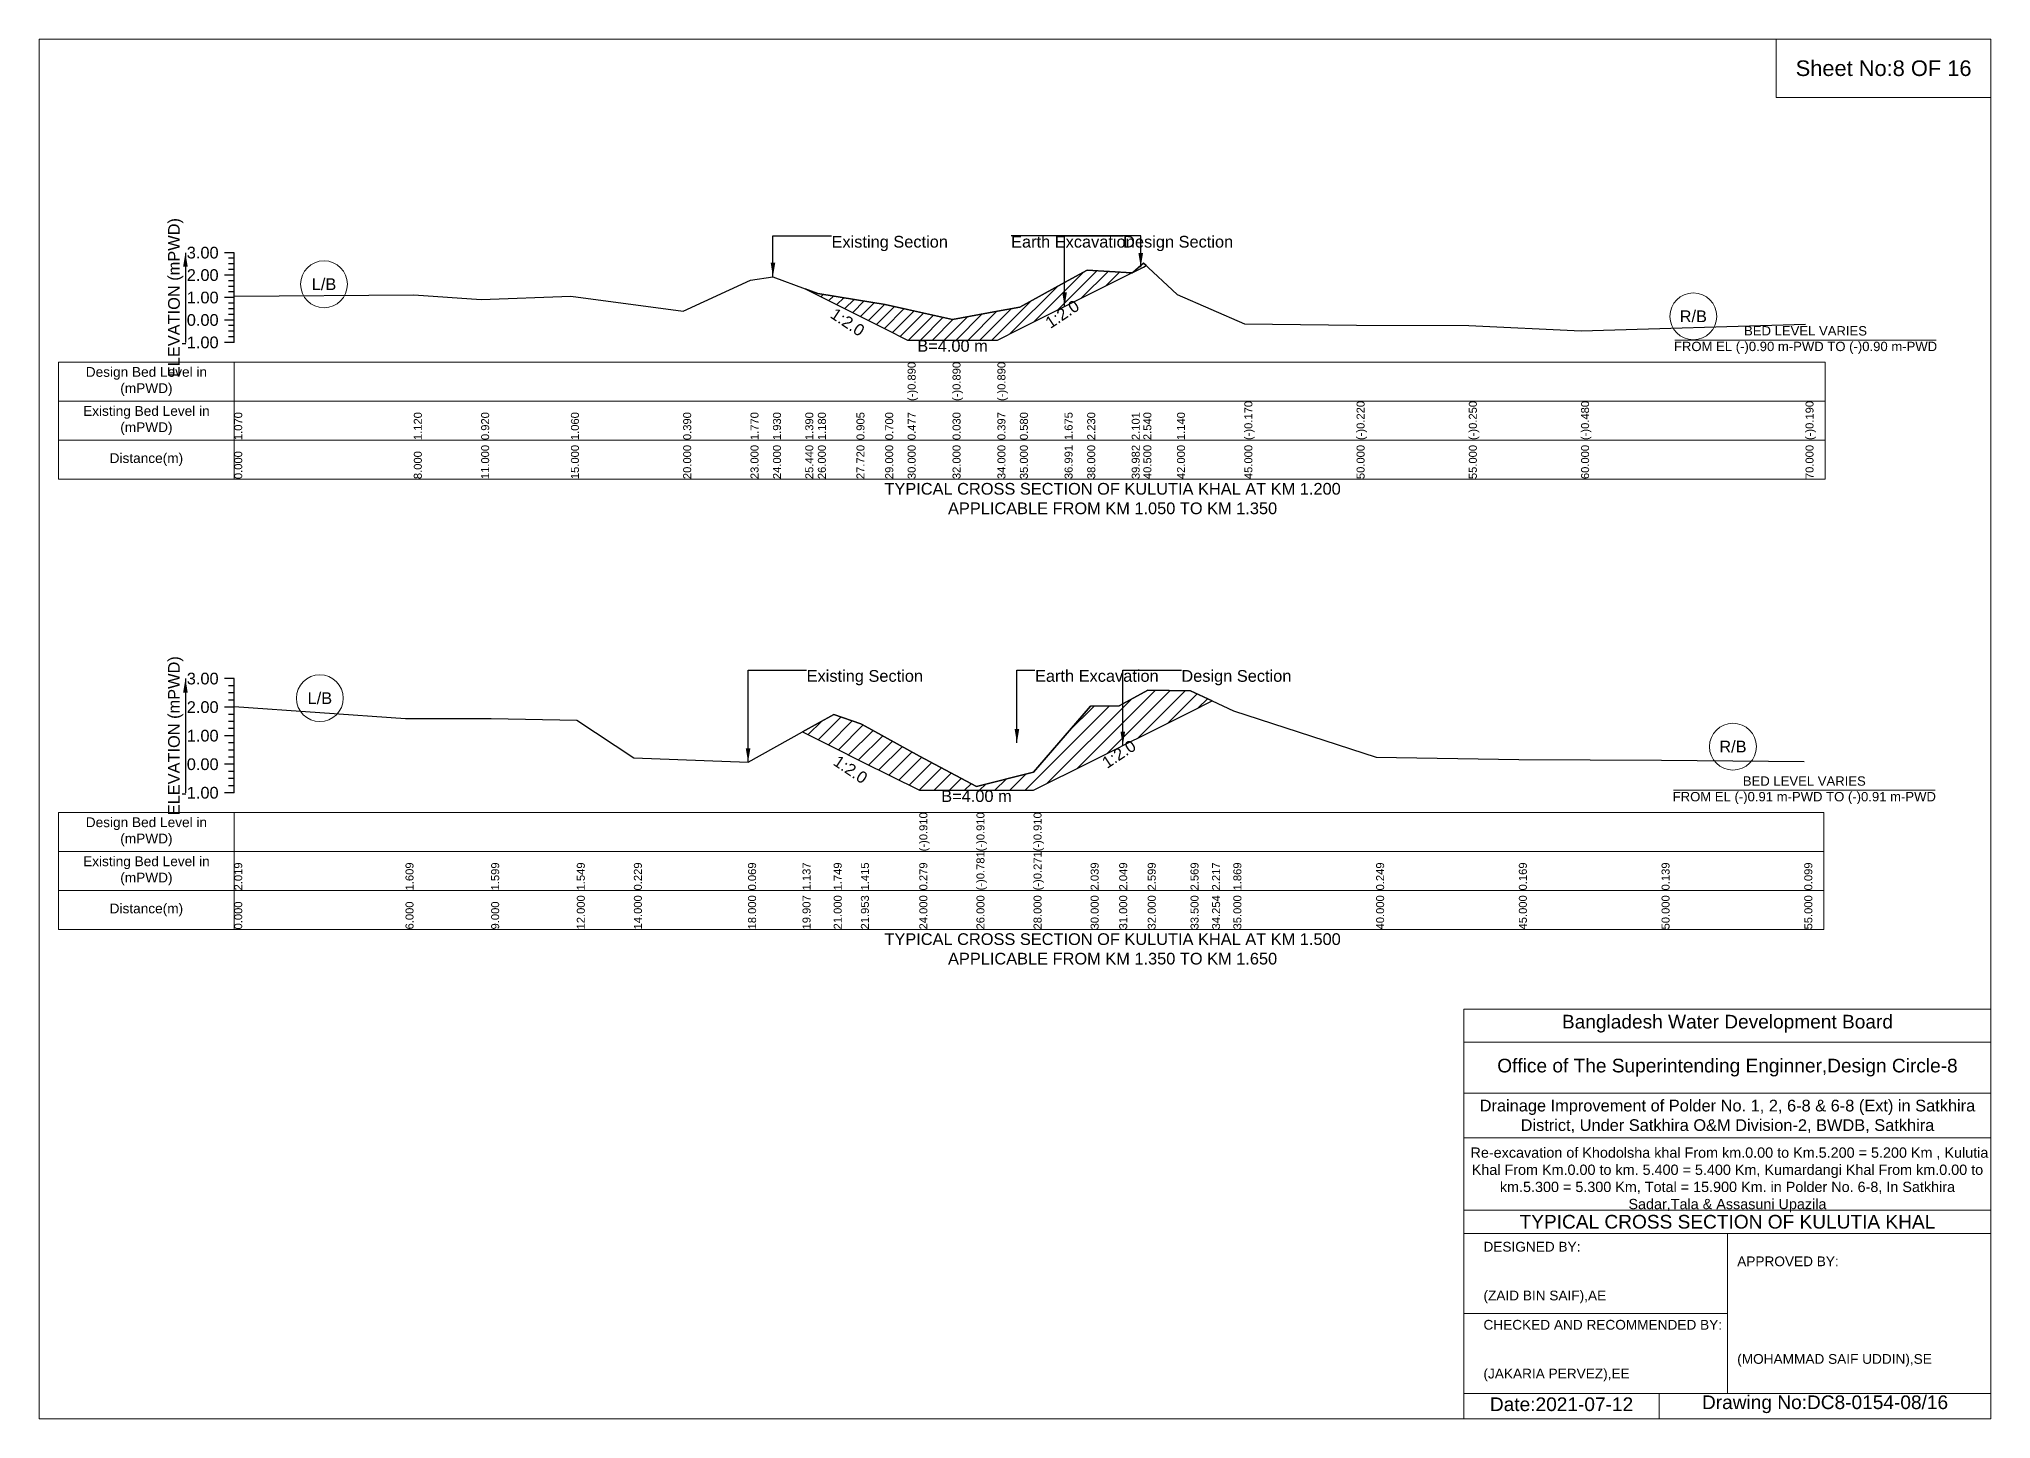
# Model space of a CAD drawing. Header units: inches. Extents: x 91000 to 568000, y -5656 to 0.
# Drawn here: x 320000 to 328000, y -5656 to 0 of the extents above; entities that cross this region are included whole.
import ezdxf

# ---------------------------------------------------------------- set-up
doc = ezdxf.new("R2010")
doc.units = ezdxf.units.IN
doc.header["$LTSCALE"] = 7
doc.header["$MEASUREMENT"] = 0
for name, color, linetype, lineweight in [('Cross section Data Border', 7, 'Continuous', 9), ('Cross Section Labels', 7, 'Continuous', 9), ('Existing_Bed_Level for Xsection', 7, 'Continuous', 25)]:
    doc.layers.add(name, color=color, linetype=linetype, lineweight=lineweight)
doc.styles.get("Standard").update_dxf_attribs({"font": 'arial.ttf'})
doc.dimstyles.get("Standard").update_dxf_attribs({"dimtxt": 0.18, "dimasz": 0.18, "dimexe": 0.18, "dimexo": 0.0625, "dimgap": 0.09, "dimtad": 0, "dimtih": 1, "dimtoh": 1, "dimdec": 4, "dimzin": 0, "dimdsep": 46, "dimtxsty": 'Standard', "dimcen": 0.09, "dimadec": 0, "dimazin": 0, "dimtfac": 1, "dimtdec": 4, "dimtofl": 0, "dimtmove": 0, "dimatfit": 3, "dimfxl": 1, "dimtolj": 1, "dimtzin": 0, "dimarcsym": 0})

msp = doc.modelspace()

# ---------------------------------------------------------------- hatches: boundary and pattern name
at = {"layer": 'Existing_Bed_Level for Xsection'}
h = msp.add_hatch(dxfattribs=at)
h.set_pattern_fill('ANSI31', color=256, scale=276, style=0)
h.paths.add_polyline_path([(323140.5, -1024), (323192, -1049.7), (323350.2, -1128.8), (323468, -1187.7), (323560, -1233.7), (323744, -1233.7), (323928, -1233.7), (324020, -1187.7), (324203.2, -1096.1), (324296, -1049.7), (324478.4, -958.5), (324296, -946.7), (324203.2, -997.7), (324020, -1098.5), (323928, -1115.3), (323744, -1149.1), (323560, -1108), (323468, -1087.4), (323350.2, -1068.6), (323192, -1043.3)])
h = msp.add_hatch(dxfattribs=at)
h.set_pattern_fill('ANSI31', color=256, scale=276, style=0)
h.paths.add_polyline_path([(324482.4, -956.5), (324526, -934.7), (324537.6, -928.9), (324526, -918.2)])
h = msp.add_hatch(dxfattribs=at)
h.set_pattern_fill('ANSI31', color=256, scale=351, style=0)
h.paths.add_polyline_path([(323129.1, -2839.6), (323257, -2903.6), (323368.5, -2959.4), (323374, -2962.1), (323608, -3079.1), (323842, -3079.1), (324076, -3079.1), (324310, -2962.1), (324427, -2903.6), (324441.9, -2896.2), (324544, -2845.1), (324719.5, -2757.3), (324807.7, -2713.2), (324719.5, -2672.1), (324544, -2668.5), (324441.9, -2724.7), (324427, -2732.9), (324310, -2734.1), (324076, -3004.3), (323842, -3064), (323608, -2940), (323374, -2808.9), (323368.5, -2807), (323257, -2768)])

# ---------------------------------------------------------------- linework, layer by layer
at = {"layer": 'Cross section Data Border'}
for points in [[(320080, -1323.8), (327320, -1323.8), (327320, -1803.8), (320080, -1803.8)], [(320080, -3169.6), (327315, -3169.6), (327315, -3649.6), (320080, -3649.6)]]:
    msp.add_lwpolyline(points, close=True, dxfattribs=at)
for points in [[(320800, -1323.8), (320800, -1803.8)], [(320080, -1483.8), (327320, -1483.8)], [(320080, -1643.8), (327320, -1643.8)], [(320800, -3169.6), (320800, -3649.6)], [(320080, -3329.6), (327315, -3329.6)], [(320080, -3489.6), (327315, -3489.6)]]:
    msp.add_lwpolyline(points, dxfattribs=at)
at = {"layer": 'Cross Section Labels'}
for points in [[(320000, 0), (328000, 0), (328000, -5656), (320000, -5656)], [(327120, 0), (328000, 0), (328000, -240), (327120, -240)]]:
    msp.add_lwpolyline(points, close=True, dxfattribs=at)
for points in [[(326704.2, -1233.7), (327775.8, -1233.7)], [(326699.2, -3079.1), (327770.8, -3079.1)], [(325840, -5656), (325840, -3976), (328000, -3976)], [(325840, -4112), (328000, -4112)], [(325840, -4320), (328000, -4320)], [(325840, -4504), (328000, -4504)], [(325840, -4800), (328000, -4800)], [(325840, -4896), (328000, -4896)], [(326920, -4896), (326920, -5552)], [(325840, -5224), (326920, -5224)], [(325840, -5552), (328000, -5552)], [(326640, -5552), (326640, -5656)]]:
    msp.add_lwpolyline(points, dxfattribs=at)
for centre in [(321168, -1005.1), (326780, -1136.7), (321151, -2701.9), (326942.5, -2900.2)]:
    msp.add_circle(centre, 96, dxfattribs=at)
at = {"layer": 'Existing_Bed_Level for Xsection'}
for points in [[(320800, -875.8), (320760, -875.8)], [(320800, -1243.8), (320800, -1151.8), (320800, -1059.8), (320800, -967.8), (320800, -875.8)], [(320800, -898.8), (320776, -898.8)], [(320800, -921.8), (320776, -921.8)], [(320800, -944.8), (320776, -944.8)], [(320800, -1053.4), (321536, -1048.8), (321812, -1067.2), (322180, -1054.3), (322640, -1116), (322916, -989), (323008, -974.3), (323140.5, -1024), (323192, -1043.3), (323350.2, -1068.6), (323468, -1087.4), (323560, -1108), (323560, -1108), (323744, -1149.1), (323744, -1149.1), (323928, -1115.3), (323928, -1115.3), (324020, -1098.5), (324203.2, -997.7), (324296, -946.7), (324478.4, -958.5), (324480, -958.6), (324526, -918.2), (324664, -1047), (324940, -1167.5), (325400, -1172.1), (325860, -1174.8), (326320, -1196), (327240, -1169.3)], [(320800, -967.8), (320760, -967.8)], [(320800, -990.8), (320776, -990.8)], [(320800, -1013.8), (320776, -1013.8)], [(320800, -1036.8), (320776, -1036.8)], [(320800, -1059.8), (320760, -1059.8)], [(320800, -1082.8), (320776, -1082.8)], [(320800, -1105.8), (320776, -1105.8)], [(320800, -1151.8), (320760, -1151.8)], [(320800, -1128.8), (320776, -1128.8)], [(320800, -1174.8), (320776, -1174.8)], [(320800, -1197.8), (320776, -1197.8)], [(320800, -1243.8), (320760, -1243.8)], [(320800, -1220.8), (320776, -1220.8)], [(320800, -2621.6), (320760, -2621.6)], [(320800, -3089.6), (320800, -2972.6), (320800, -2855.6), (320800, -2738.6), (320800, -2621.6)], [(320800, -2650.9), (320776, -2650.9)], [(320800, -2680.1), (320776, -2680.1)], [(320800, -2709.4), (320776, -2709.4)], [(320800, -2736.4), (321502, -2784.4), (321853, -2785.5), (322204, -2791.4), (322438, -2945.8), (322906, -2964.6), (323129.1, -2839.6), (323257, -2768), (323368.5, -2807), (323374, -2808.9), (323608, -2940), (323608, -2940), (323842, -3064), (323842, -3064), (324076, -3004.3), (324076, -3004.3), (324310, -2734.1), (324427, -2732.9), (324441.9, -2724.7), (324544, -2668.5), (324719.5, -2672.1), (324807.7, -2713.2), (324895, -2753.9), (325480, -2943.5), (326065, -2952.8), (326650, -2956.4), (327235, -2961)], [(320800, -2738.6), (320760, -2738.6)], [(320800, -2767.9), (320776, -2767.9)], [(320800, -2797.1), (320776, -2797.1)], [(320800, -2855.6), (320760, -2855.6)], [(320800, -2826.4), (320776, -2826.4)], [(320800, -2884.9), (320776, -2884.9)], [(320800, -2914.1), (320776, -2914.1)], [(320800, -2943.4), (320776, -2943.4)], [(320800, -2972.6), (320760, -2972.6)], [(320800, -3001.9), (320776, -3001.9)], [(320800, -3031.1), (320776, -3031.1)], [(320800, -3089.6), (320760, -3089.6)], [(320800, -3060.4), (320776, -3060.4)]]:
    msp.add_lwpolyline(points, dxfattribs=at)
for points in [[(323140.5, -1024), (323140.5, -1024), (323192, -1049.7), (323350.2, -1128.8), (323468, -1187.7), (323560, -1233.7), (323560, -1233.7), (323744, -1233.7), (323744, -1233.7), (323928, -1233.7), (323928, -1233.7), (324020, -1187.7), (324203.2, -1096.1), (324296, -1049.7), (324478.4, -958.5), (324478.4, -958.5), (324478.4, -958.5), (324296, -946.7), (324203.2, -997.7), (324020, -1098.5), (323928, -1115.3), (323928, -1115.3), (323744, -1149.1), (323744, -1149.1), (323560, -1108), (323560, -1108), (323468, -1087.4), (323350.2, -1068.6), (323192, -1043.3), (323140.5, -1024)], [(324482.4, -956.5), (324526, -934.7), (324537.6, -928.9), (324526, -918.2)], [(323129.1, -2839.6), (323129.1, -2839.6), (323257, -2903.6), (323368.5, -2959.4), (323374, -2962.1), (323608, -3079.1), (323608, -3079.1), (323842, -3079.1), (323842, -3079.1), (324076, -3079.1), (324076, -3079.1), (324310, -2962.1), (324427, -2903.6), (324441.9, -2896.2), (324544, -2845.1), (324719.5, -2757.3), (324807.7, -2713.2), (324719.5, -2672.1), (324544, -2668.5), (324441.9, -2724.7), (324427, -2732.9), (324310, -2734.1), (324076, -3004.3), (324076, -3004.3), (323842, -3064), (323842, -3064), (323608, -2940), (323608, -2940), (323374, -2808.9), (323368.5, -2807), (323257, -2768), (323129.1, -2839.6)]]:
    msp.add_lwpolyline(points, close=True, dxfattribs=at)

# ---------------------------------------------------------------- texts
at = {"layer": 'Cross section Data Border', "char_height": 40, "width": 640, "attachment_point": 5}
for s, insert in [('Design Bed Level in (mPWD)', (320440, -1403.8)), ('Existing Bed Level in (mPWD)', (320440, -1563.8)), ('Distance(m)', (320440, -1723.8)), ('Design Bed Level in (mPWD)', (320440, -3249.6)), ('Existing Bed Level in (mPWD)', (320440, -3409.6)), ('Distance(m)', (320440, -3569.6))]:
    msp.add_mtext(s, dxfattribs=dict(at, insert=insert))
at = {"layer": 'Cross Section Labels'}
for s, insert, char_height, attachment_point in [('Sheet No:8 OF 16', (327560, -120), 64, 5), ('Existing Section', (323248, -806.8), 48, 1), ('Earth Excavation', (323984, -806.8), 48, 1), ('Design Section', (324443.2, -806.8), 48, 1), ('L/B', (321168, -1005.1), 48, 5), ('R/B', (326780, -1136.7), 48, 5), ('BED LEVEL VARIES ^JFROM EL (-)0.90 m-PWD TO (-)0.90 m-PWD', (327240, -1233.7), 38.4, 5), ('B=4.00 m', (323744, -1233.7), 48, 2), ('TYPICAL CROSS SECTION OF KULUTIA KHAL AT KM 1.200^JAPPLICABLE FROM KM 1.050 TO KM 1.350', (324400, -1883.8), 48, 5), ('Existing Section', (323146, -2586.5), 48, 1), ('Earth Excavation', (324082, -2586.5), 48, 1), ('Design Section', (324681.9, -2586.5), 48, 1), ('L/B', (321151, -2701.9), 48, 5), ('R/B', (326942.5, -2900.2), 48, 5), ('BED LEVEL VARIES ^JFROM EL (-)0.91 m-PWD TO (-)0.91 m-PWD', (327235, -3079.1), 38.4, 5), ('B=4.00 m', (323842, -3079.1), 48, 2), ('TYPICAL CROSS SECTION OF KULUTIA KHAL AT KM 1.500^JAPPLICABLE FROM KM 1.350 TO KM 1.650', (324400, -3729.6), 48, 5), ('Bangladesh Water Development Board', (326920, -4036), 56, 5), ('Office of The Superintending Enginner,Design Circle-8', (326920, -4216), 56, 5)]:
    msp.add_mtext(s, dxfattribs=dict(at, insert=insert, char_height=char_height, attachment_point=attachment_point))
at = {"layer": 'Cross Section Labels', "char_height": 48, "attachment_point": 2}
for insert, rotation in [((323327.2, -1140.3), 326.30993), ((324180.2, -1107.6), 33.69007), ((324412.6, -2910.8), 33.69007), ((323339.3, -2974), 326.30993)]:
    msp.add_mtext('1:2.0', dxfattribs=dict(at, insert=insert, rotation=rotation))
at = {"layer": 'Cross Section Labels'}
for s, insert, char_height, width, attachment_point in [('Drainage Improvement of Polder No. 1, 2, 6-8 & 6-8 (Ext) in Satkhira District, Under Satkhira O&M Division-2, BWDB, Satkhira', (326920, -4416), 48, 2240, 5), (' Re-excavation of Khodolsha khal From km.0.00 to Km.5.200 = 5.200 Km , Kulutia Khal From Km.0.00 to km. 5.400 = 5.400 Km, Kumardangi Khal From km.0.00 to km.5.300 = 5.300 Km, Total = 15.900 Km. in Polder No. 6-8, In Satkhira Sadar,Tala & Assasuni Upazila', (326920, -4676), 42.1524, 2160, 5), ('TYPICAL CROSS SECTION OF KULUTIA KHAL', (326920, -4848), 56, 2240, 5), ('DESIGNED BY:^J^J^J(ZAID BIN SAIF),AE', (325920, -5056), 40, 1120, 4), ('APPROVED BY:^J^J^J^J^J^J(MOHAMMAD SAIF UDDIN),SE', (326960, -5216), 40, 1120, 4), ('CHECKED AND RECOMMENDED BY:^J^J^J(JAKARIA PERVEZ),EE', (325920, -5376), 40, 1120, 4), ('Date:2021-07-12', (326240, -5596), 56, 1120, 5), ('Drawing No:DC8-0154-08/16', (327320, -5596), 56, 1760, 5)]:
    msp.add_mtext(s, dxfattribs=dict(at, insert=insert, char_height=char_height, width=width, attachment_point=attachment_point))
at = {"layer": 'Existing_Bed_Level for Xsection', "rotation": 90}
for s, insert, char_height, attachment_point in [('ELEVATION (mPWD)', (320560, -1059.8), 48, 5), ('(-)0.890', (323560, -1483.8), 32.8, 1), ('(-)0.890', (323744, -1483.8), 32.8, 1), ('(-)0.890', (323928, -1483.8), 32.8, 1), ('(-)0.170', (324940, -1643.8), 32.8, 1), ('(-)0.220', (325400, -1643.8), 32.8, 1), ('(-)0.250', (325860, -1643.8), 32.8, 1), ('(-)0.480', (326320, -1643.8), 32.8, 1), ('(-)0.190', (327240, -1643.8), 32.8, 1), ('1.070', (320800, -1643.8), 32.8, 1), ('1.120', (321536, -1643.8), 32.8, 1), ('0.920', (321812, -1643.8), 32.8, 1), ('1.060', (322180, -1643.8), 32.8, 1), ('0.390', (322640, -1643.8), 32.8, 1), ('1.770', (322916, -1643.8), 32.8, 1), ('1.930', (323008, -1643.8), 32.8, 1), ('1.390', (323140.5, -1643.8), 32.8, 1), ('1.180', (323192, -1643.8), 32.8, 1), ('0.905', (323350.2, -1643.8), 32.8, 1), ('0.700', (323468, -1643.8), 32.8, 1), ('0.477', (323560, -1643.8), 32.8, 1), ('0.030', (323744, -1643.8), 32.8, 1), ('0.397', (323928, -1643.8), 32.8, 1), ('0.580', (324020, -1643.8), 32.8, 1), ('1.675', (324203.2, -1643.8), 32.8, 1), ('2.230', (324296, -1643.8), 32.8, 1), ('2.101', (324478.4, -1643.8), 32.8, 1), ('2.540', (324526, -1643.8), 32.8, 1), ('1.140', (324664, -1643.8), 32.8, 1), ('11.000', (321812, -1803.8), 32.8, 1), ('15.000', (322180, -1803.8), 32.8, 1), ('20.000', (322640, -1803.8), 32.8, 1), ('23.000', (322916, -1803.8), 32.8, 1), ('24.000', (323008, -1803.8), 32.8, 1), ('25.440', (323140.5, -1803.8), 32.8, 1), ('26.000', (323192, -1803.8), 32.8, 1), ('27.720', (323350.2, -1803.8), 32.8, 1), ('29.000', (323468, -1803.8), 32.8, 1), ('30.000', (323560, -1803.8), 32.8, 1), ('32.000', (323744, -1803.8), 32.8, 1), ('34.000', (323928, -1803.8), 32.8, 1), ('35.000', (324020, -1803.8), 32.8, 1), ('36.991', (324203.2, -1803.8), 32.8, 1), ('38.000', (324296, -1803.8), 32.8, 1), ('39.982', (324478.4, -1803.8), 32.8, 1), ('40.500', (324526, -1803.8), 32.8, 1), ('42.000', (324664, -1803.8), 32.8, 1), ('45.000', (324940, -1803.8), 32.8, 1), ('50.000', (325400, -1803.8), 32.8, 1), ('55.000', (325860, -1803.8), 32.8, 1), ('60.000', (326320, -1803.8), 32.8, 1), ('70.000', (327240, -1803.8), 32.8, 1), ('0.000', (320800, -1803.8), 32.8, 1), ('8.000', (321536, -1803.8), 32.8, 1), ('ELEVATION (mPWD)', (320560, -2855.6), 48, 5), ('(-)0.910', (323608, -3329.6), 32.8, 1), ('(-)0.910', (323842, -3329.6), 32.8, 1), ('(-)0.910', (324076, -3329.6), 32.8, 1), ('(-)0.781', (323842, -3489.6), 32.8, 1), ('(-)0.271', (324076, -3489.6), 32.8, 1), ('2.019', (320800, -3489.6), 32.8, 1), ('1.609', (321502, -3489.6), 32.8, 1), ('1.599', (321853, -3489.6), 32.8, 1), ('1.549', (322204, -3489.6), 32.8, 1), ('0.229', (322438, -3489.6), 32.8, 1), ('0.069', (322906, -3489.6), 32.8, 1), ('1.137', (323129.1, -3489.6), 32.8, 1), ('1.749', (323257, -3489.6), 32.8, 1), ('1.415', (323368.5, -3489.6), 32.8, 1), ('0.279', (323608, -3489.6), 32.8, 1), ('2.039', (324310, -3489.6), 32.8, 1), ('2.049', (324427, -3489.6), 32.8, 1), ('2.599', (324544, -3489.6), 32.8, 1), ('2.569', (324719.5, -3489.6), 32.8, 1), ('2.217', (324807.7, -3489.6), 32.8, 1), ('1.869', (324895, -3489.6), 32.8, 1), ('0.249', (325480, -3489.6), 32.8, 1), ('0.169', (326065, -3489.6), 32.8, 1), ('0.139', (326650, -3489.6), 32.8, 1), ('0.099', (327235, -3489.6), 32.8, 1), ('12.000', (322204, -3649.6), 32.8, 1), ('14.000', (322438, -3649.6), 32.8, 1), ('18.000', (322906, -3649.6), 32.8, 1), ('19.907', (323129.1, -3649.6), 32.8, 1), ('21.000', (323257, -3649.6), 32.8, 1), ('21.953', (323368.5, -3649.6), 32.8, 1), ('24.000', (323608, -3649.6), 32.8, 1), ('26.000', (323842, -3649.6), 32.8, 1), ('28.000', (324076, -3649.6), 32.8, 1), ('30.000', (324310, -3649.6), 32.8, 1), ('31.000', (324427, -3649.6), 32.8, 1), ('32.000', (324544, -3649.6), 32.8, 1), ('33.500', (324719.5, -3649.6), 32.8, 1), ('34.254', (324807.7, -3649.6), 32.8, 1), ('35.000', (324895, -3649.6), 32.8, 1), ('40.000', (325480, -3649.6), 32.8, 1), ('45.000', (326065, -3649.6), 32.8, 1), ('50.000', (326650, -3649.6), 32.8, 1), ('55.000', (327235, -3649.6), 32.8, 1), ('0.000', (320800, -3649.6), 32.8, 1), ('6.000', (321502, -3649.6), 32.8, 1), ('9.000', (321853, -3649.6), 32.8, 1)]:
    msp.add_mtext(s, dxfattribs=dict(at, insert=insert, char_height=char_height, attachment_point=attachment_point))
at = {"layer": 'Existing_Bed_Level for Xsection', "char_height": 48, "attachment_point": 6}
for s, insert in [('3.00', (320736, -875.8)), ('2.00', (320736, -967.8)), ('1.00', (320736, -1059.8)), ('0.00', (320736, -1151.8)), ('-1.00', (320736, -1243.8)), ('3.00', (320736, -2621.6)), ('2.00', (320736, -2738.6)), ('1.00', (320736, -2855.6)), ('0.00', (320736, -2972.6)), ('-1.00', (320736, -3089.6))]:
    msp.add_mtext(s, dxfattribs=dict(at, insert=insert))

# ---------------------------------------------------------------- leaders
at = {"layer": 'Cross Section Labels', "annotation_type": 0, "has_hookline": 1}
for points, hookline_direction, text_width in [([(323008, -974.3), (323008, -806.8), (323247.9, -806.8)], 0, 467.2), ([(324515.3, -934.5), (324515.3, -806.8), (323984.1, -806.8)], 1, 497), ([(324203.2, -1096.1), (324203.2, -806.8), (324443.1, -806.8)], 0, 441.2), ([(322906, -2964.6), (322906, -2586.5), (323145.9, -2586.5)], 0, 467.2), ([(324007.8, -2885.3), (324007.8, -2586.5), (324081.9, -2586.5)], 0, 497), ([(324441.9, -2896.2), (324441.9, -2586.5), (324681.8, -2586.5)], 0, 441.2)]:
    msp.add_leader(points, dimstyle='Standard', override={"dimasz": 57.6}, dxfattribs=dict(at, hookline_direction=hookline_direction, text_width=text_width))
at = {"layer": 'Existing_Bed_Level for Xsection'}
for points in [[(320600, -875.8), (320600, -1243.8)], [(320600, -2621.6), (320600, -3089.6)]]:
    msp.add_leader(points, dimstyle='Standard', override={"dimasz": 57.6}, dxfattribs=at)

doc.saveas('drawing.dxf')
